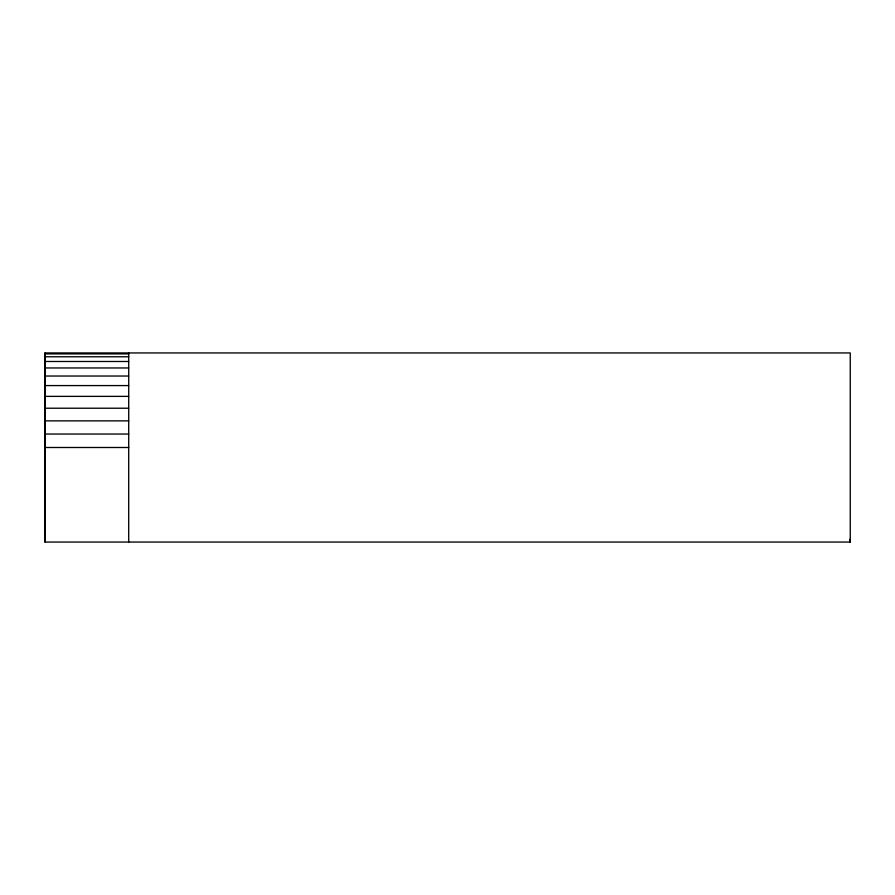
<?xml version="1.0" encoding="UTF-8"?>
<svg xmlns="http://www.w3.org/2000/svg" width="895" height="895" viewBox="0 0 895 895"><rect width="100%" height="100%" fill="white"/><g stroke="black" fill="none" stroke-linecap="round" stroke-linejoin="round"><path stroke-width="1.34" d="M44.75 385.577L44.75 376.034M45.276 353.905L128.712 353.905M45.276 356.769L128.712 356.769M45.276 361.49L128.712 361.49M45.276 367.957L128.712 367.957M45.276 376.034L128.712 376.034M45.276 385.577L128.712 385.577M45.276 396.373L128.712 396.373M45.276 408.221L128.712 408.221M45.276 420.863L128.712 420.863M45.276 434.041L128.712 434.041M45.276 447.5L128.712 447.5M850.25 542.057L44.75 542.057L44.75 352.943L850.25 352.943L850.25 542.057L849.668 539.338M128.712 352.943L128.712 542.057M45.276 352.943L45.276 542.057"/></g></svg>
